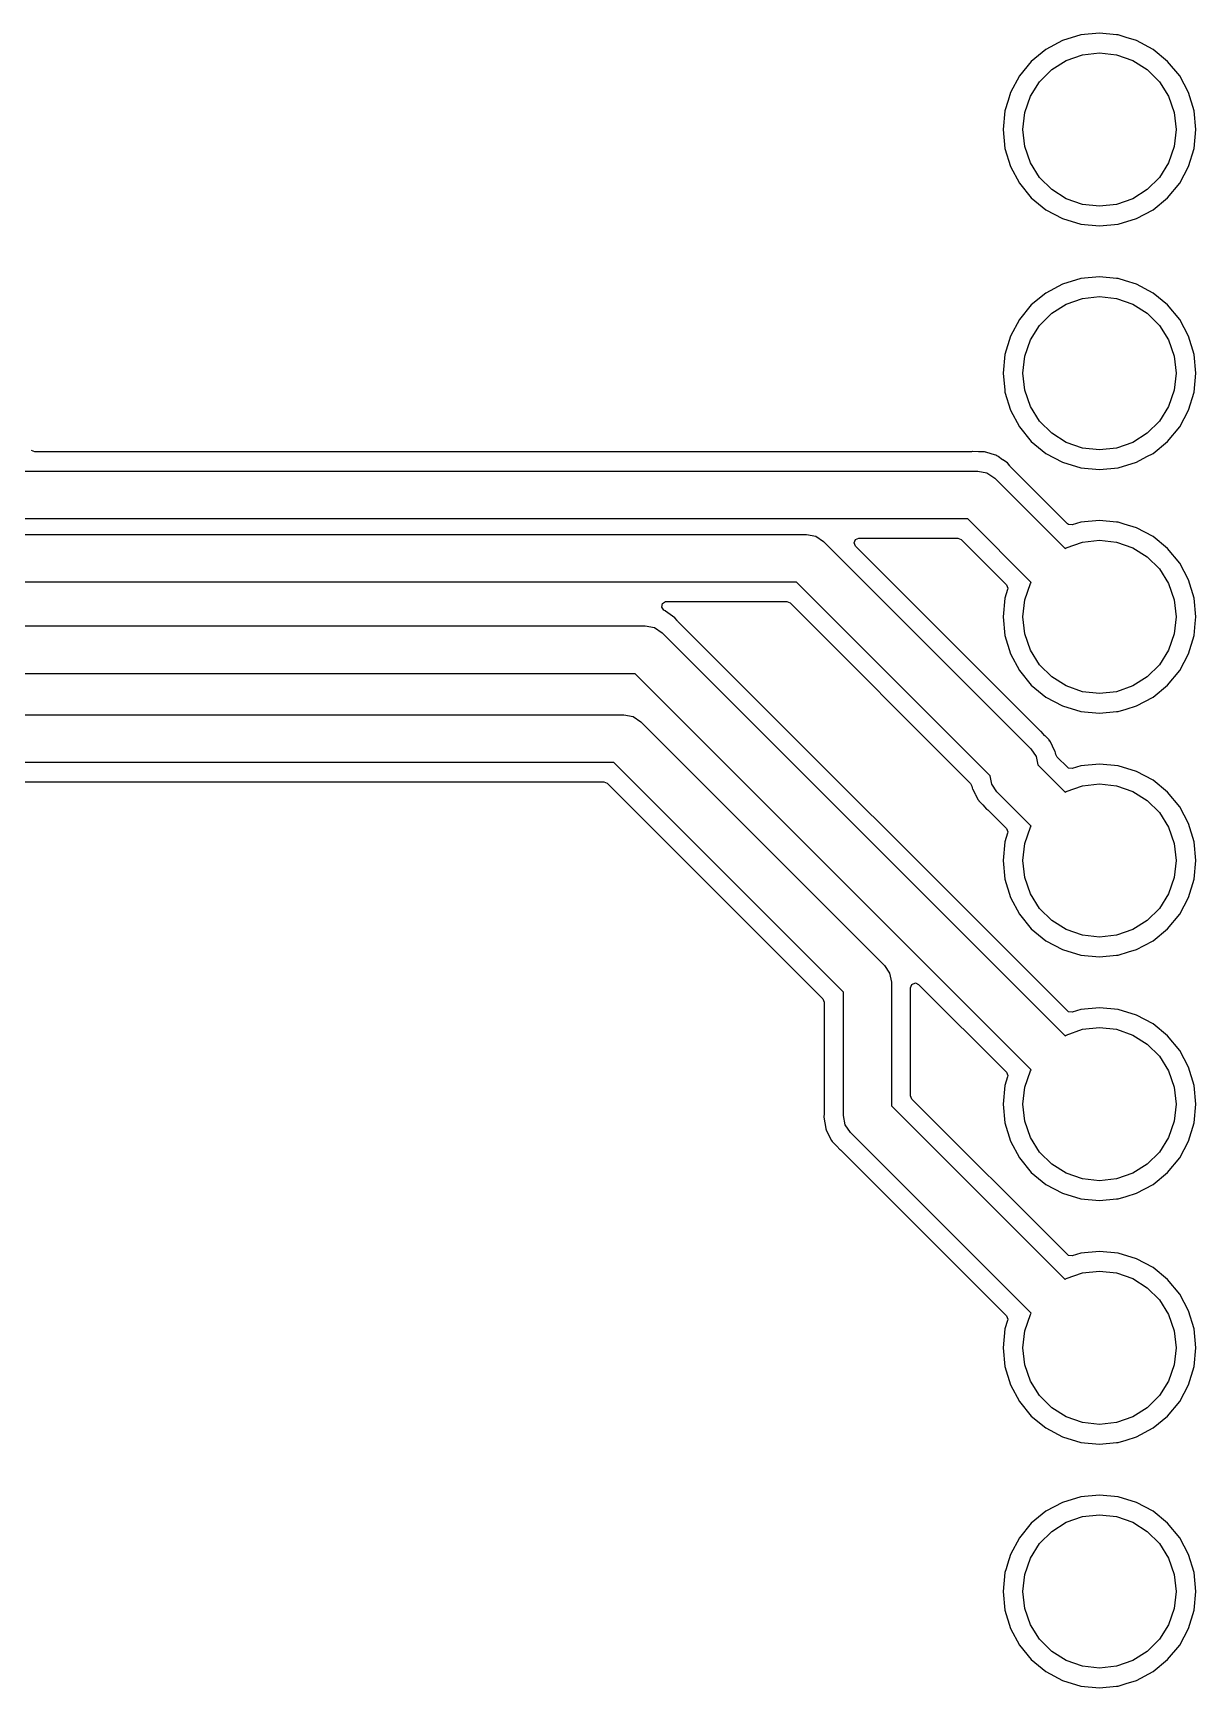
# Model space of a CAD drawing. Extents: x -3.95 to 1.03, y -1.83 to 1.03.
# Drawn here: x -2.593 to -2.115, y -0.44 to 0.24 of the extents above; entities that cross this region are included whole.
import ezdxf

# ---------------------------------------------------------------- set-up
doc = ezdxf.new("R2010")
doc.units = 0
doc.header["$MEASUREMENT"] = 0
doc.layers.add('BLACK', color=7, linetype='CONTINUOUS')

msp = doc.modelspace()

# ---------------------------------------------------------------- linework, layer by layer
at = {"layer": 'BLACK', "linetype": 'CONTINUOUS'}
for p, q in [((-2.16245, 0.23882), (-2.16987, 0.23657)), ((-2.15472, 0.23958), (-2.16245, 0.23882)), ((-2.14769, 0.23889), (-2.15472, 0.23958)), ((-2.147, 0.23882), (-2.14769, 0.23889)), ((-2.14377, 0.23784), (-2.147, 0.23882)), ((-2.13958, 0.23657), (-2.14377, 0.23784)), ((-2.17671, 0.23291), (-2.18271, 0.22799)), ((-2.16987, 0.23657), (-2.17671, 0.23291)), ((-2.16173, 0.23071), (-2.15472, 0.2315)), ((-2.15472, 0.2315), (-2.14772, 0.23071)), ((-2.13273, 0.23291), (-2.13958, 0.23657)), ((-2.13958, 0.23657), (-2.13958, 0.23657)), ((-2.12674, 0.22799), (-2.13273, 0.23291)), ((-2.18271, 0.22799), (-2.18763, 0.22199)), ((-2.17935, 0.21964), (-2.17436, 0.22462)), ((-2.17436, 0.22462), (-2.16839, 0.22838)), ((-2.16839, 0.22838), (-2.16173, 0.23071)), ((-2.14772, 0.23071), (-2.14106, 0.22838)), ((-2.14106, 0.22838), (-2.13509, 0.22462)), ((-2.13509, 0.22462), (-2.1301, 0.21964)), ((-2.12181, 0.22199), (-2.12674, 0.22799)), ((-2.18763, 0.22199), (-2.19129, 0.21515)), ((-2.1831, 0.21367), (-2.17935, 0.21964)), ((-2.1301, 0.21964), (-2.12635, 0.21367)), ((-2.11816, 0.21515), (-2.12181, 0.22199)), ((-2.19227, 0.21192), (-2.19354, 0.20772)), ((-2.19129, 0.21515), (-2.19227, 0.21192)), ((-2.18543, 0.20701), (-2.1831, 0.21367)), ((-2.12635, 0.21367), (-2.12402, 0.20701)), ((-2.1159, 0.20772), (-2.11816, 0.21515)), ((-2.19354, 0.20772), (-2.1943, 0.2)), ((-2.18622, 0.2), (-2.18543, 0.20701)), ((-2.12402, 0.20701), (-2.12323, 0.2)), ((-2.11514, 0.2), (-2.1159, 0.20772)), ((-2.1943, 0.2), (-2.19354, 0.19228)), ((-2.18543, 0.19299), (-2.18622, 0.2)), ((-2.12323, 0.2), (-2.12402, 0.19299)), ((-2.1159, 0.19228), (-2.11514, 0.2)), ((-2.19354, 0.19228), (-2.19129, 0.18485)), ((-2.1831, 0.18633), (-2.18543, 0.19299)), ((-2.12402, 0.19299), (-2.12635, 0.18633)), ((-2.11816, 0.18485), (-2.1159, 0.19228)), ((-2.19129, 0.18485), (-2.18763, 0.17801)), ((-2.17935, 0.18036), (-2.1831, 0.18633)), ((-2.12635, 0.18633), (-2.1301, 0.18036)), ((-2.12181, 0.17801), (-2.11816, 0.18485)), ((-2.18763, 0.17801), (-2.18271, 0.17201)), ((-2.17436, 0.17538), (-2.17935, 0.18036)), ((-2.1301, 0.18036), (-2.13509, 0.17538)), ((-2.12674, 0.17201), (-2.12181, 0.17801)), ((-2.18271, 0.17201), (-2.17671, 0.16709)), ((-2.16839, 0.17162), (-2.17436, 0.17538)), ((-2.16173, 0.16929), (-2.16839, 0.17162)), ((-2.14106, 0.17162), (-2.14772, 0.16929)), ((-2.13509, 0.17538), (-2.14106, 0.17162)), ((-2.13273, 0.16709), (-2.12674, 0.17201)), ((-2.17671, 0.16709), (-2.16987, 0.16343)), ((-2.16987, 0.16343), (-2.16245, 0.16118)), ((-2.15472, 0.1685), (-2.16173, 0.16929)), ((-2.14772, 0.16929), (-2.15472, 0.1685)), ((-2.147, 0.16118), (-2.13958, 0.16343)), ((-2.13958, 0.16343), (-2.13273, 0.16709)), ((-2.16245, 0.16118), (-2.15472, 0.16042)), ((-2.15472, 0.16042), (-2.147, 0.16118)), ((-2.16987, 0.13657), (-2.17671, 0.13291)), ((-2.16245, 0.13882), (-2.16987, 0.13657)), ((-2.15472, 0.13958), (-2.16245, 0.13882)), ((-2.14769, 0.13889), (-2.15472, 0.13958)), ((-2.147, 0.13882), (-2.14769, 0.13889)), ((-2.14402, 0.13791), (-2.147, 0.13882)), ((-2.13958, 0.13657), (-2.14402, 0.13791)), ((-2.13273, 0.13291), (-2.13958, 0.13657)), ((-2.13958, 0.13657), (-2.13958, 0.13657)), ((-2.17671, 0.13291), (-2.18271, 0.12799)), ((-2.16839, 0.12838), (-2.16173, 0.13071)), ((-2.16173, 0.13071), (-2.15472, 0.1315)), ((-2.15472, 0.1315), (-2.14772, 0.13071)), ((-2.14772, 0.13071), (-2.14106, 0.12838)), ((-2.12674, 0.12799), (-2.13273, 0.13291)), ((-2.18271, 0.12799), (-2.18763, 0.12199)), ((-2.17935, 0.11964), (-2.17436, 0.12462)), ((-2.17436, 0.12462), (-2.16839, 0.12838)), ((-2.14106, 0.12838), (-2.13509, 0.12462)), ((-2.13509, 0.12462), (-2.1301, 0.11964)), ((-2.12181, 0.12199), (-2.12674, 0.12799)), ((-2.18763, 0.12199), (-2.19129, 0.11515)), ((-2.1831, 0.11367), (-2.17935, 0.11964)), ((-2.1301, 0.11964), (-2.12635, 0.11367)), ((-2.11816, 0.11515), (-2.12181, 0.12199)), ((-2.19129, 0.11515), (-2.19354, 0.10772)), ((-2.18543, 0.10701), (-2.1831, 0.11367)), ((-2.12635, 0.11367), (-2.12402, 0.10701)), ((-2.1159, 0.10772), (-2.11816, 0.11515)), ((-2.19354, 0.10772), (-2.1943, 0.1)), ((-2.18622, 0.1), (-2.18543, 0.10701)), ((-2.12402, 0.10701), (-2.12323, 0.1)), ((-2.11514, 0.1), (-2.1159, 0.10772)), ((-2.1943, 0.1), (-2.19361, 0.09297)), ((-2.18543, 0.09299), (-2.18622, 0.1)), ((-2.12323, 0.1), (-2.12402, 0.09299)), ((-2.1159, 0.09228), (-2.11514, 0.1)), ((-2.19361, 0.09297), (-2.19354, 0.09228)), ((-2.19354, 0.09228), (-2.19129, 0.08485)), ((-2.1831, 0.08633), (-2.18543, 0.09299)), ((-2.12402, 0.09299), (-2.12635, 0.08633)), ((-2.11816, 0.08485), (-2.1159, 0.09228)), ((-2.19129, 0.08485), (-2.18763, 0.07801)), ((-2.17935, 0.08036), (-2.1831, 0.08633)), ((-2.12635, 0.08633), (-2.1301, 0.08036)), ((-2.12181, 0.07801), (-2.11816, 0.08485)), ((-2.18763, 0.07801), (-2.18271, 0.07201)), ((-2.17436, 0.07538), (-2.17935, 0.08036)), ((-2.16839, 0.07162), (-2.17436, 0.07538)), ((-2.13509, 0.07538), (-2.14106, 0.07162)), ((-2.1301, 0.08036), (-2.13509, 0.07538)), ((-2.12674, 0.07201), (-2.12181, 0.07801)), ((-2.59185, 0.06774), (-2.59322, 0.0683)), ((-2.18271, 0.07201), (-2.17671, 0.06709)), ((-2.16173, 0.06929), (-2.16839, 0.07162)), ((-2.15472, 0.0685), (-2.16173, 0.06929)), ((-2.14772, 0.06929), (-2.15472, 0.0685)), ((-2.14106, 0.07162), (-2.14772, 0.06929)), ((-2.13273, 0.06709), (-2.12674, 0.07201)), ((-2.20731, 0.06774), (-2.59185, 0.06774)), ((-2.20681, 0.0678), (-2.20731, 0.06774)), ((-2.20673, 0.06782), (-2.20681, 0.0678)), ((-2.20443, 0.06774), (-2.20673, 0.06782)), ((-2.20436, 0.06774), (-2.20443, 0.06774)), ((-2.20205, 0.06774), (-2.20436, 0.06774)), ((-2.20197, 0.06771), (-2.20205, 0.06774)), ((-2.20205, 0.06774), (-2.20205, 0.06774)), ((-2.20147, 0.06763), (-2.20197, 0.06771)), ((-2.20139, 0.06762), (-2.20147, 0.06763)), ((-2.19921, 0.06686), (-2.20139, 0.06762)), ((-2.20139, 0.06762), (-2.20139, 0.06762)), ((-2.19915, 0.06684), (-2.19921, 0.06686)), ((-2.19694, 0.06616), (-2.19915, 0.06684)), ((-2.19687, 0.06611), (-2.19694, 0.06616)), ((-2.19642, 0.06589), (-2.19687, 0.06611)), ((-2.19634, 0.06586), (-2.19642, 0.06589)), ((-2.19449, 0.06449), (-2.19634, 0.06586)), ((-2.19443, 0.06445), (-2.19449, 0.06449)), ((-2.19252, 0.06315), (-2.19443, 0.06445)), ((-2.19155, 0.06192), (-2.19252, 0.06315)), ((-2.1914, 0.06176), (-2.19155, 0.06192)), ((-2.16788, 0.03824), (-2.1914, 0.06176)), ((-2.17671, 0.06709), (-2.16987, 0.06343)), ((-2.16987, 0.06343), (-2.16245, 0.06118)), ((-2.16245, 0.06118), (-2.15472, 0.06042)), ((-2.15472, 0.06042), (-2.147, 0.06118)), ((-2.147, 0.06118), (-2.13958, 0.06343)), ((-2.13958, 0.06343), (-2.13523, 0.06576)), ((-2.13523, 0.06576), (-2.13273, 0.06709)), ((-2.59592, 0.05984), (-2.20472, 0.05984)), ((-2.20472, 0.05984), (-2.20096, 0.05909)), ((-2.20096, 0.05909), (-2.19776, 0.05696)), ((-2.19776, 0.05696), (-2.16888, 0.02807)), ((-2.2088, 0.04016), (-2.6, 0.04016)), ((-2.1828, 0.01415), (-2.2088, 0.04016)), ((-2.16742, 0.0379), (-2.16788, 0.03824)), ((-2.16595, 0.03776), (-2.16742, 0.0379)), ((-2.16245, 0.03882), (-2.16595, 0.03776)), ((-2.15472, 0.03958), (-2.16245, 0.03882)), ((-2.14769, 0.03889), (-2.15472, 0.03958)), ((-2.147, 0.03882), (-2.14769, 0.03889)), ((-2.14456, 0.03808), (-2.147, 0.03882)), ((-2.13958, 0.03657), (-2.14456, 0.03808)), ((-2.13273, 0.03291), (-2.13958, 0.03657)), ((-2.13958, 0.03657), (-2.13958, 0.03657)), ((-2.70729, 0.03386), (-2.275, 0.03386)), ((-2.275, 0.03386), (-2.27123, 0.03311)), ((-2.27123, 0.03311), (-2.26804, 0.03098)), ((-2.26804, 0.03098), (-2.1829, -0.05416)), ((-2.25544, 0.03033), (-2.25487, 0.0317)), ((-2.25487, 0.02897), (-2.25544, 0.03033)), ((-2.25487, 0.0317), (-2.25351, 0.03226)), ((-2.17915, -0.04675), (-2.25487, 0.02897)), ((-2.25351, 0.03226), (-2.21287, 0.03226)), ((-2.21287, 0.03226), (-2.21151, 0.0317)), ((-2.21151, 0.0317), (-2.19296, 0.01315)), ((-2.16888, 0.02807), (-2.16839, 0.02838)), ((-2.16839, 0.02838), (-2.16173, 0.03071)), ((-2.16173, 0.03071), (-2.15472, 0.0315)), ((-2.15472, 0.0315), (-2.14772, 0.03071)), ((-2.14772, 0.03071), (-2.14106, 0.02838)), ((-2.14106, 0.02838), (-2.13509, 0.02462)), ((-2.12674, 0.02799), (-2.13273, 0.03291)), ((-2.12181, 0.02199), (-2.12674, 0.02799)), ((-2.13509, 0.02462), (-2.1301, 0.01964)), ((-2.11816, 0.01515), (-2.12181, 0.02199)), ((-2.27908, 0.01417), (-2.71137, 0.01417)), ((-2.19962, -0.06528), (-2.27908, 0.01417)), ((-2.18543, 0.00701), (-2.1831, 0.01367)), ((-2.1831, 0.01367), (-2.1828, 0.01415)), ((-2.1301, 0.01964), (-2.12635, 0.01367)), ((-2.12635, 0.01367), (-2.12402, 0.00701)), ((-2.1159, 0.00772), (-2.11816, 0.01515)), ((-2.19354, 0.00772), (-2.1943, 0)), ((-2.19248, 0.01123), (-2.19354, 0.00772)), ((-2.19296, 0.01315), (-2.1924, 0.01179)), ((-2.1924, 0.01179), (-2.19248, 0.01123)), ((-2.18622, 0), (-2.18543, 0.00701)), ((-2.12402, 0.00701), (-2.12323, 0)), ((-2.11514, 0), (-2.1159, 0.00772)), ((-2.33438, 0.00399), (-2.33408, 0.00544)), ((-2.33358, 0.00276), (-2.33438, 0.00399)), ((-2.33408, 0.00544), (-2.33285, 0.00625)), ((-2.33346, 0.00268), (-2.33358, 0.00276)), ((-2.33339, 0.00263), (-2.33346, 0.00268)), ((-2.33346, 0.00268), (-2.33346, 0.00268)), ((-2.33294, 0.0024), (-2.33339, 0.00263)), ((-2.33286, 0.00237), (-2.33294, 0.0024)), ((-2.331, 0.001), (-2.33286, 0.00237)), ((-2.33285, 0.00625), (-2.33249, 0.00628)), ((-2.33249, 0.00628), (-2.28315, 0.00628)), ((-2.33095, 0.00096), (-2.331, 0.001)), ((-2.32904, -0.00034), (-2.33095, 0.00096)), ((-2.28315, 0.00628), (-2.28178, 0.00571)), ((-2.28178, 0.00571), (-2.20764, -0.06842)), ((-2.1943, 0), (-2.19354, -0.00772)), ((-2.18543, -0.00701), (-2.18622, 0)), ((-2.12323, 0), (-2.12402, -0.00701)), ((-2.11541, -0.00267), (-2.11514, 0)), ((-2.66152, -0.00364), (-2.34124, -0.00364)), ((-2.34124, -0.00364), (-2.33747, -0.00439)), ((-2.33747, -0.00439), (-2.33428, -0.00652)), ((-2.33428, -0.00652), (-2.16888, -0.17193)), ((-2.32806, -0.00156), (-2.32904, -0.00034)), ((-2.32792, -0.00172), (-2.32806, -0.00156)), ((-2.16788, -0.16176), (-2.32792, -0.00172)), ((-2.1159, -0.00772), (-2.11541, -0.00267)), ((-2.19354, -0.00772), (-2.19129, -0.01515)), ((-2.1831, -0.01367), (-2.18543, -0.00701)), ((-2.12402, -0.00701), (-2.12635, -0.01367)), ((-2.11816, -0.01515), (-2.1159, -0.00772)), ((-2.19129, -0.01515), (-2.18763, -0.02199)), ((-2.17935, -0.01964), (-2.1831, -0.01367)), ((-2.17436, -0.02462), (-2.17935, -0.01964)), ((-2.1301, -0.01964), (-2.13509, -0.02462)), ((-2.12635, -0.01367), (-2.1301, -0.01964)), ((-2.12181, -0.02199), (-2.11816, -0.01515)), ((-2.34532, -0.02333), (-2.65744, -0.02333)), ((-2.1828, -0.18585), (-2.34532, -0.02333)), ((-2.18763, -0.02199), (-2.18271, -0.02799)), ((-2.16839, -0.02838), (-2.17436, -0.02462)), ((-2.13509, -0.02462), (-2.14106, -0.02838)), ((-2.12674, -0.02799), (-2.12181, -0.02199)), ((-2.18271, -0.02799), (-2.17671, -0.03291)), ((-2.17671, -0.03291), (-2.16987, -0.03657)), ((-2.16173, -0.03071), (-2.16839, -0.02838)), ((-2.15472, -0.0315), (-2.16173, -0.03071)), ((-2.14772, -0.03071), (-2.15472, -0.0315)), ((-2.14106, -0.02838), (-2.14772, -0.03071)), ((-2.13958, -0.03657), (-2.13273, -0.03291)), ((-2.13273, -0.03291), (-2.12674, -0.02799)), ((-2.13273, -0.03291), (-2.13273, -0.03291)), ((-2.65, -0.04016), (-2.35, -0.04016)), ((-2.35, -0.04016), (-2.34623, -0.04091)), ((-2.16987, -0.03657), (-2.16245, -0.03882)), ((-2.16245, -0.03882), (-2.15472, -0.03958)), ((-2.15472, -0.03958), (-2.14769, -0.03889)), ((-2.14769, -0.03889), (-2.147, -0.03882)), ((-2.147, -0.03882), (-2.14377, -0.03784)), ((-2.14377, -0.03784), (-2.13958, -0.03657)), ((-2.34623, -0.04091), (-2.34304, -0.04304)), ((-2.34304, -0.04304), (-2.24304, -0.14304)), ((-2.17875, -0.04706), (-2.17915, -0.04675)), ((-2.17868, -0.0471), (-2.17875, -0.04706)), ((-2.17711, -0.04879), (-2.17868, -0.0471)), ((-2.1829, -0.05416), (-2.18077, -0.05736)), ((-2.17706, -0.04884), (-2.17711, -0.04879)), ((-2.17543, -0.05047), (-2.17706, -0.04884)), ((-2.17539, -0.05055), (-2.17543, -0.05047)), ((-2.1751, -0.05096), (-2.17539, -0.05055)), ((-2.17504, -0.05102), (-2.1751, -0.05096)), ((-2.17404, -0.05309), (-2.17504, -0.05102)), ((-2.17401, -0.05316), (-2.17404, -0.05309)), ((-2.17293, -0.0552), (-2.17401, -0.05316)), ((-2.35408, -0.05984), (-2.64016, -0.05984)), ((-2.25984, -0.15408), (-2.35408, -0.05984)), ((-2.18077, -0.05736), (-2.1801, -0.0607)), ((-2.1801, -0.0607), (-2.16888, -0.07193)), ((-2.17292, -0.05528), (-2.17293, -0.0552)), ((-2.17276, -0.05576), (-2.17292, -0.05528)), ((-2.17272, -0.05584), (-2.17276, -0.05576)), ((-2.17262, -0.05648), (-2.17272, -0.05584)), ((-2.17208, -0.05756), (-2.17262, -0.05648)), ((-2.16788, -0.06176), (-2.17208, -0.05756)), ((-2.15472, -0.06042), (-2.16245, -0.06118)), ((-2.147, -0.06118), (-2.15472, -0.06042)), ((-2.63159, -0.06774), (-2.35815, -0.06774)), ((-2.35815, -0.06774), (-2.35678, -0.0683)), ((-2.19896, -0.06863), (-2.19962, -0.06528)), ((-2.16742, -0.0621), (-2.16788, -0.06176)), ((-2.16595, -0.06224), (-2.16742, -0.0621)), ((-2.16245, -0.06118), (-2.16595, -0.06224)), ((-2.13958, -0.06343), (-2.147, -0.06118)), ((-2.13273, -0.06709), (-2.13958, -0.06343)), ((-2.12674, -0.07201), (-2.13273, -0.06709)), ((-2.35678, -0.0683), (-2.2683, -0.15678)), ((-2.20764, -0.06842), (-2.2071, -0.0695)), ((-2.2071, -0.0695), (-2.207, -0.07015)), ((-2.207, -0.07015), (-2.20697, -0.07022)), ((-2.20697, -0.07022), (-2.20681, -0.0707)), ((-2.20681, -0.0707), (-2.20679, -0.07079)), ((-2.20679, -0.07079), (-2.20571, -0.07283)), ((-2.20571, -0.07283), (-2.20568, -0.07289)), ((-2.20568, -0.07289), (-2.20468, -0.07497)), ((-2.19682, -0.07182), (-2.19896, -0.06863)), ((-2.1828, -0.08585), (-2.19682, -0.07182)), ((-2.16888, -0.07193), (-2.16839, -0.07162)), ((-2.16839, -0.07162), (-2.16173, -0.06929)), ((-2.16173, -0.06929), (-2.15472, -0.0685)), ((-2.15472, -0.0685), (-2.14772, -0.06929)), ((-2.14772, -0.06929), (-2.14106, -0.07162)), ((-2.14106, -0.07162), (-2.13509, -0.07538)), ((-2.12181, -0.07801), (-2.12674, -0.07201)), ((-2.20468, -0.07497), (-2.20462, -0.07503)), ((-2.20462, -0.07503), (-2.20433, -0.07544)), ((-2.20433, -0.07544), (-2.20429, -0.07551)), ((-2.20429, -0.07551), (-2.20266, -0.07714)), ((-2.20266, -0.07714), (-2.20261, -0.07719)), ((-2.20261, -0.07719), (-2.20105, -0.07889)), ((-2.20105, -0.07889), (-2.20097, -0.07893)), ((-2.20097, -0.07893), (-2.20057, -0.07923)), ((-2.20057, -0.07923), (-2.19296, -0.08685)), ((-2.13509, -0.07538), (-2.1301, -0.08036)), ((-2.1301, -0.08036), (-2.12635, -0.08633)), ((-2.11816, -0.08485), (-2.12181, -0.07801)), ((-2.19296, -0.08685), (-2.1924, -0.08821)), ((-2.1924, -0.08821), (-2.19248, -0.08877)), ((-2.18543, -0.09299), (-2.1831, -0.08633)), ((-2.1831, -0.08633), (-2.1828, -0.08585)), ((-2.12635, -0.08633), (-2.12402, -0.09299)), ((-2.1159, -0.09228), (-2.11816, -0.08485)), ((-2.19354, -0.09228), (-2.1943, -0.1)), ((-2.19248, -0.08877), (-2.19354, -0.09228)), ((-2.18622, -0.1), (-2.18543, -0.09299)), ((-2.12402, -0.09299), (-2.12323, -0.1)), ((-2.11514, -0.1), (-2.1159, -0.09228)), ((-2.1943, -0.1), (-2.19354, -0.10772)), ((-2.18543, -0.10701), (-2.18622, -0.1)), ((-2.12323, -0.1), (-2.12402, -0.10701)), ((-2.1159, -0.10772), (-2.11514, -0.1)), ((-2.19354, -0.10772), (-2.19129, -0.11515)), ((-2.1831, -0.11367), (-2.18543, -0.10701)), ((-2.12402, -0.10701), (-2.12635, -0.11367)), ((-2.11816, -0.11515), (-2.1159, -0.10772)), ((-2.19129, -0.11515), (-2.18763, -0.12199)), ((-2.17935, -0.11964), (-2.1831, -0.11367)), ((-2.12635, -0.11367), (-2.1301, -0.11964)), ((-2.12181, -0.12199), (-2.11816, -0.11515)), ((-2.18763, -0.12199), (-2.18271, -0.12799)), ((-2.17436, -0.12462), (-2.17935, -0.11964)), ((-2.1301, -0.11964), (-2.13509, -0.12462)), ((-2.12674, -0.12799), (-2.12181, -0.12199)), ((-2.18271, -0.12799), (-2.17671, -0.13291)), ((-2.16839, -0.12838), (-2.17436, -0.12462)), ((-2.16173, -0.13071), (-2.16839, -0.12838)), ((-2.14106, -0.12838), (-2.14772, -0.13071)), ((-2.13509, -0.12462), (-2.14106, -0.12838)), ((-2.13273, -0.13291), (-2.12674, -0.12799)), ((-2.17671, -0.13291), (-2.16987, -0.13657)), ((-2.15472, -0.1315), (-2.16173, -0.13071)), ((-2.14772, -0.13071), (-2.15472, -0.1315)), ((-2.13958, -0.13657), (-2.13642, -0.13488)), ((-2.13642, -0.13488), (-2.13273, -0.13291)), ((-2.16987, -0.13657), (-2.16245, -0.13882)), ((-2.16245, -0.13882), (-2.15472, -0.13958)), ((-2.15472, -0.13958), (-2.14769, -0.13889)), ((-2.14769, -0.13889), (-2.147, -0.13882)), ((-2.147, -0.13882), (-2.14279, -0.13754)), ((-2.14279, -0.13754), (-2.13958, -0.13657)), ((-2.24304, -0.14304), (-2.24304, -0.14304)), ((-2.24304, -0.14304), (-2.24091, -0.14623)), ((-2.24091, -0.14623), (-2.24016, -0.15)), ((-2.25984, -0.20472), (-2.25984, -0.15408)), ((-2.24016, -0.15), (-2.24016, -0.20065)), ((-2.23226, -0.1522), (-2.2317, -0.15084)), ((-2.23226, -0.19658), (-2.23226, -0.1522)), ((-2.2317, -0.15084), (-2.23033, -0.15027)), ((-2.23033, -0.15027), (-2.22897, -0.15084)), ((-2.22897, -0.15084), (-2.19296, -0.18685)), ((-2.2683, -0.15678), (-2.26774, -0.15815)), ((-2.26774, -0.15815), (-2.26774, -0.20362)), ((-2.16742, -0.1621), (-2.16788, -0.16176)), ((-2.16595, -0.16224), (-2.16742, -0.1621)), ((-2.16245, -0.16118), (-2.16595, -0.16224)), ((-2.15472, -0.16042), (-2.16245, -0.16118)), ((-2.147, -0.16118), (-2.15472, -0.16042)), ((-2.13958, -0.16343), (-2.147, -0.16118)), ((-2.16839, -0.17162), (-2.16173, -0.16929)), ((-2.16173, -0.16929), (-2.15472, -0.1685)), ((-2.15472, -0.1685), (-2.14772, -0.16929)), ((-2.14772, -0.16929), (-2.14106, -0.17162)), ((-2.13273, -0.16709), (-2.13958, -0.16343)), ((-2.12674, -0.17201), (-2.13273, -0.16709)), ((-2.16888, -0.17193), (-2.16839, -0.17162)), ((-2.14106, -0.17162), (-2.13509, -0.17538)), ((-2.13509, -0.17538), (-2.1301, -0.18036)), ((-2.12181, -0.17801), (-2.12674, -0.17201)), ((-2.1301, -0.18036), (-2.12635, -0.18633)), ((-2.11816, -0.18485), (-2.12181, -0.17801)), ((-2.19248, -0.18877), (-2.19354, -0.19228)), ((-2.19296, -0.18685), (-2.1924, -0.18821)), ((-2.1924, -0.18821), (-2.19248, -0.18877)), ((-2.18543, -0.19299), (-2.1831, -0.18633)), ((-2.1831, -0.18633), (-2.1828, -0.18585)), ((-2.12635, -0.18633), (-2.12402, -0.19299)), ((-2.1159, -0.19228), (-2.11816, -0.18485)), ((-2.2317, -0.19794), (-2.23226, -0.19658)), ((-2.19354, -0.19228), (-2.1943, -0.2)), ((-2.18622, -0.2), (-2.18543, -0.19299)), ((-2.12402, -0.19299), (-2.12323, -0.2)), ((-2.11514, -0.2), (-2.1159, -0.19228)), ((-2.26774, -0.20362), (-2.26775, -0.20384)), ((-2.24016, -0.20065), (-2.16888, -0.27193)), ((-2.16788, -0.26176), (-2.2317, -0.19794)), ((-2.1943, -0.2), (-2.19354, -0.20772)), ((-2.18543, -0.20701), (-2.18622, -0.2)), ((-2.12323, -0.2), (-2.12402, -0.20701)), ((-2.1159, -0.20772), (-2.11514, -0.2)), ((-2.26775, -0.20384), (-2.26792, -0.20539)), ((-2.26792, -0.20539), (-2.26749, -0.20766)), ((-2.26749, -0.20766), (-2.26748, -0.20773)), ((-2.26748, -0.20773), (-2.26714, -0.21)), ((-2.26714, -0.21), (-2.26714, -0.21001)), ((-2.26714, -0.21001), (-2.2671, -0.21009)), ((-2.2671, -0.21009), (-2.26695, -0.21057)), ((-2.25909, -0.20849), (-2.25984, -0.20472)), ((-2.25696, -0.21168), (-2.25909, -0.20849)), ((-2.19354, -0.20772), (-2.19129, -0.21515)), ((-2.1831, -0.21367), (-2.18543, -0.20701)), ((-2.12402, -0.20701), (-2.12635, -0.21367)), ((-2.11816, -0.21515), (-2.1159, -0.20772)), ((-2.26695, -0.21057), (-2.26693, -0.21065)), ((-2.26693, -0.21065), (-2.26585, -0.21269)), ((-2.26585, -0.21269), (-2.26582, -0.21275)), ((-2.26582, -0.21275), (-2.26482, -0.21483)), ((-2.26482, -0.21483), (-2.26476, -0.21489)), ((-2.26476, -0.21489), (-2.26447, -0.2153)), ((-2.26447, -0.2153), (-2.26443, -0.21538)), ((-2.26443, -0.21538), (-2.2628, -0.21701)), ((-2.2628, -0.21701), (-2.26275, -0.21706)), ((-2.26275, -0.21706), (-2.26118, -0.21875)), ((-2.1828, -0.28585), (-2.25696, -0.21168)), ((-2.19129, -0.21515), (-2.18763, -0.22199)), ((-2.17935, -0.21964), (-2.1831, -0.21367)), ((-2.12635, -0.21367), (-2.1301, -0.21964)), ((-2.12181, -0.22199), (-2.11816, -0.21515)), ((-2.26118, -0.21875), (-2.26111, -0.21879)), ((-2.26111, -0.21879), (-2.26071, -0.2191)), ((-2.26071, -0.2191), (-2.19296, -0.28685)), ((-2.18763, -0.22199), (-2.18271, -0.22799)), ((-2.17436, -0.22462), (-2.17935, -0.21964)), ((-2.1301, -0.21964), (-2.13509, -0.22462)), ((-2.12674, -0.22799), (-2.12181, -0.22199)), ((-2.18271, -0.22799), (-2.17671, -0.23291)), ((-2.16839, -0.22838), (-2.17436, -0.22462)), ((-2.16173, -0.23071), (-2.16839, -0.22838)), ((-2.15472, -0.2315), (-2.16173, -0.23071)), ((-2.14772, -0.23071), (-2.15472, -0.2315)), ((-2.14106, -0.22838), (-2.14772, -0.23071)), ((-2.13509, -0.22462), (-2.14106, -0.22838)), ((-2.13273, -0.23291), (-2.12674, -0.22799)), ((-2.17671, -0.23291), (-2.16987, -0.23657)), ((-2.16987, -0.23657), (-2.16245, -0.23882)), ((-2.14377, -0.23784), (-2.13958, -0.23657)), ((-2.13958, -0.23657), (-2.13273, -0.23291)), ((-2.13273, -0.23291), (-2.13273, -0.23291)), ((-2.16245, -0.23882), (-2.15472, -0.23958)), ((-2.15472, -0.23958), (-2.14769, -0.23889)), ((-2.14769, -0.23889), (-2.147, -0.23882)), ((-2.147, -0.23882), (-2.14377, -0.23784)), ((-2.16742, -0.2621), (-2.16788, -0.26176)), ((-2.16595, -0.26224), (-2.16742, -0.2621)), ((-2.16245, -0.26118), (-2.16595, -0.26224)), ((-2.15472, -0.26042), (-2.16245, -0.26118)), ((-2.147, -0.26118), (-2.15472, -0.26042)), ((-2.13958, -0.26343), (-2.147, -0.26118)), ((-2.13273, -0.26709), (-2.13958, -0.26343)), ((-2.16888, -0.27193), (-2.16839, -0.27162)), ((-2.16839, -0.27162), (-2.16173, -0.26929)), ((-2.16173, -0.26929), (-2.15472, -0.2685)), ((-2.15472, -0.2685), (-2.14772, -0.26929)), ((-2.14772, -0.26929), (-2.14106, -0.27162)), ((-2.14106, -0.27162), (-2.13509, -0.27537)), ((-2.12674, -0.27201), (-2.13273, -0.26709)), ((-2.13509, -0.27537), (-2.1301, -0.28036)), ((-2.12181, -0.27801), (-2.12674, -0.27201)), ((-2.11816, -0.28485), (-2.12181, -0.27801)), ((-2.1301, -0.28036), (-2.12635, -0.28633)), ((-2.1159, -0.29228), (-2.11816, -0.28485)), ((-2.19248, -0.28877), (-2.19354, -0.29228)), ((-2.19296, -0.28685), (-2.1924, -0.28821)), ((-2.1924, -0.28821), (-2.19248, -0.28877)), ((-2.18543, -0.29299), (-2.1831, -0.28633)), ((-2.1831, -0.28633), (-2.1828, -0.28585)), ((-2.12635, -0.28633), (-2.12402, -0.29299)), ((-2.19354, -0.29228), (-2.1943, -0.3)), ((-2.18622, -0.3), (-2.18543, -0.29299)), ((-2.12402, -0.29299), (-2.12323, -0.3)), ((-2.11514, -0.3), (-2.1159, -0.29228)), ((-2.1943, -0.3), (-2.19354, -0.30772)), ((-2.18543, -0.30701), (-2.18622, -0.3)), ((-2.12323, -0.3), (-2.12402, -0.30701)), ((-2.1159, -0.30772), (-2.11514, -0.3)), ((-2.19354, -0.30772), (-2.19129, -0.31515)), ((-2.1831, -0.31367), (-2.18543, -0.30701)), ((-2.12402, -0.30701), (-2.12635, -0.31367)), ((-2.11816, -0.31515), (-2.1159, -0.30772)), ((-2.19129, -0.31515), (-2.18763, -0.32199)), ((-2.17935, -0.31964), (-2.1831, -0.31367)), ((-2.12635, -0.31367), (-2.1301, -0.31964)), ((-2.12181, -0.32199), (-2.11816, -0.31515)), ((-2.18763, -0.32199), (-2.18271, -0.32799)), ((-2.17436, -0.32462), (-2.17935, -0.31964)), ((-2.16839, -0.32838), (-2.17436, -0.32462)), ((-2.13509, -0.32462), (-2.14106, -0.32838)), ((-2.1301, -0.31964), (-2.13509, -0.32462)), ((-2.12674, -0.32799), (-2.12181, -0.32199)), ((-2.18271, -0.32799), (-2.17671, -0.33291)), ((-2.16173, -0.33071), (-2.16839, -0.32838)), ((-2.15472, -0.3315), (-2.16173, -0.33071)), ((-2.14772, -0.33071), (-2.15472, -0.3315)), ((-2.14106, -0.32838), (-2.14772, -0.33071)), ((-2.13273, -0.33291), (-2.12674, -0.32799)), ((-2.17671, -0.33291), (-2.16987, -0.33657)), ((-2.16987, -0.33657), (-2.16245, -0.33882)), ((-2.16245, -0.33882), (-2.15472, -0.33958)), ((-2.15472, -0.33958), (-2.14769, -0.33889)), ((-2.14769, -0.33889), (-2.147, -0.33882)), ((-2.147, -0.33882), (-2.14377, -0.33784)), ((-2.14377, -0.33784), (-2.13958, -0.33657)), ((-2.13958, -0.33657), (-2.13273, -0.33291)), ((-2.13273, -0.33291), (-2.13273, -0.33291)), ((-2.16987, -0.36343), (-2.17671, -0.36709)), ((-2.16245, -0.36118), (-2.16987, -0.36343)), ((-2.15472, -0.36042), (-2.16245, -0.36118)), ((-2.147, -0.36118), (-2.15472, -0.36042)), ((-2.13958, -0.36343), (-2.147, -0.36118)), ((-2.13273, -0.36709), (-2.13958, -0.36343)), ((-2.18271, -0.37201), (-2.18763, -0.37801)), ((-2.17671, -0.36709), (-2.18271, -0.37201)), ((-2.17436, -0.37538), (-2.16839, -0.37162)), ((-2.16839, -0.37162), (-2.16173, -0.36929)), ((-2.16173, -0.36929), (-2.15472, -0.3685)), ((-2.15472, -0.3685), (-2.14772, -0.36929)), ((-2.14772, -0.36929), (-2.14106, -0.37162)), ((-2.14106, -0.37162), (-2.13509, -0.37538)), ((-2.12674, -0.37201), (-2.13273, -0.36709)), ((-2.12181, -0.37801), (-2.12674, -0.37201)), ((-2.18763, -0.37801), (-2.19129, -0.38485)), ((-2.18763, -0.37801), (-2.18763, -0.37801)), ((-2.17935, -0.38036), (-2.17436, -0.37538)), ((-2.13509, -0.37538), (-2.1301, -0.38036)), ((-2.11816, -0.38485), (-2.12181, -0.37801)), ((-2.19129, -0.38485), (-2.19248, -0.38877)), ((-2.18543, -0.39299), (-2.1831, -0.38633)), ((-2.1831, -0.38633), (-2.17935, -0.38036)), ((-2.1301, -0.38036), (-2.12635, -0.38633)), ((-2.12635, -0.38633), (-2.12402, -0.39299)), ((-2.1159, -0.39228), (-2.11816, -0.38485)), ((-2.19354, -0.39228), (-2.1943, -0.4)), ((-2.19305, -0.39066), (-2.19354, -0.39228)), ((-2.19248, -0.38877), (-2.19305, -0.39066)), ((-2.18622, -0.4), (-2.18543, -0.39299)), ((-2.12402, -0.39299), (-2.12323, -0.4)), ((-2.11514, -0.4), (-2.1159, -0.39228)), ((-2.1943, -0.4), (-2.19354, -0.40772)), ((-2.18543, -0.40701), (-2.18622, -0.4)), ((-2.12323, -0.4), (-2.12402, -0.40701)), ((-2.1159, -0.40772), (-2.11514, -0.4)), ((-2.1831, -0.41367), (-2.18543, -0.40701)), ((-2.12402, -0.40701), (-2.12635, -0.41367)), ((-2.19354, -0.40772), (-2.19129, -0.41515)), ((-2.17935, -0.41964), (-2.1831, -0.41367)), ((-2.12635, -0.41367), (-2.1301, -0.41964)), ((-2.11816, -0.41515), (-2.1159, -0.40772)), ((-2.19129, -0.41515), (-2.18763, -0.42199)), ((-2.17436, -0.42462), (-2.17935, -0.41964)), ((-2.1301, -0.41964), (-2.13509, -0.42462)), ((-2.12181, -0.42199), (-2.11816, -0.41515)), ((-2.18763, -0.42199), (-2.18271, -0.42799)), ((-2.16839, -0.42838), (-2.17436, -0.42462)), ((-2.13509, -0.42462), (-2.14106, -0.42838)), ((-2.12674, -0.42799), (-2.12181, -0.42199)), ((-2.18271, -0.42799), (-2.17671, -0.43291)), ((-2.17671, -0.43291), (-2.16987, -0.43657)), ((-2.16173, -0.43071), (-2.16839, -0.42838)), ((-2.15472, -0.4315), (-2.16173, -0.43071)), ((-2.14772, -0.43071), (-2.15472, -0.4315)), ((-2.14106, -0.42838), (-2.14772, -0.43071)), ((-2.13958, -0.43657), (-2.13273, -0.43291)), ((-2.13273, -0.43291), (-2.12674, -0.42799)), ((-2.13273, -0.43291), (-2.13273, -0.43291)), ((-2.16987, -0.43657), (-2.16245, -0.43882)), ((-2.16245, -0.43882), (-2.15472, -0.43958)), ((-2.15472, -0.43958), (-2.14769, -0.43889)), ((-2.14769, -0.43889), (-2.147, -0.43882)), ((-2.147, -0.43882), (-2.14377, -0.43784)), ((-2.14377, -0.43784), (-2.13958, -0.43657))]:
    msp.add_line(p, q, dxfattribs=at)

doc.saveas('drawing.dxf')
